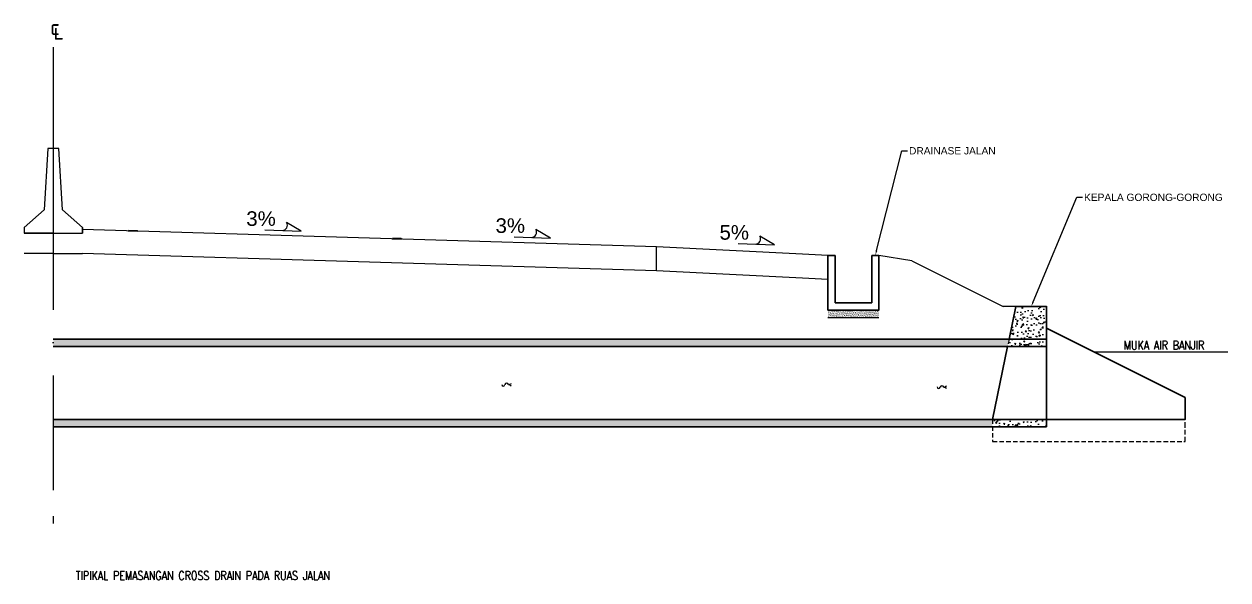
# Model space of a CAD drawing. Header units: metres. Extents: x 5841 to 11304, y 2118 to 7815.
# Drawn here: x 9654 to 11304, y 2886 to 3648 of the extents above; entities that cross this region are included whole.
import ezdxf
from ezdxf import colors
from ezdxf.entities.mleader import LeaderData, LeaderLine
from ezdxf.math import Vec2, Vec3

# ---------------------------------------------------------------- set-up
doc = ezdxf.new("R2010")
doc.units = ezdxf.units.M
doc.linetypes.add('ACAD_ISO04W100', pattern=[30, 24, -3, 0, -3])
doc.linetypes.add('DASHED2', pattern=[0.375, 0.25, -0.125])
doc.layers.add('0_Sungai', color=4, linetype='Continuous')
doc.layers.add('0_Text', color=18, linetype='Continuous', lineweight=9, true_color=0x000000)
for name, color, linetype, lineweight in [('D_Garis Arsir', 9, 'Continuous', 9), ('D_Garis Tak Tampak', 8, 'DASHED2', 9), ('D_Garis Tampak', 150, 'Continuous', 30), ('DIM200', 4, 'Continuous', 18), ('GRS-ARSIR (HATCH)', 8, 'Continuous', 9), ('Marka', 20, 'Continuous', 30)]:
    doc.layers.add(name, color=color, linetype=linetype, lineweight=lineweight)
doc.layers.add('FIN', color=1, linetype='Continuous', lineweight=9, transparency=0.25)
doc.styles.add('DIM200', font='romans_IV50.ttf', dxfattribs={"width": 0.8, "height": 500})
doc.styles.get("Standard").update_dxf_attribs({"font": 'arial.ttf'})
pattern_1 = [(50, (3555.585, 975.558), (17.931505, -1.568803), [1.875, -20.625]), (355, (3555.585, 975.558), (-3.468783, 18.804803), [1.5, -16.5]), (100.45144, (3557.08, 975.427), (14.46272, 17.236), [1.593505, -17.528553]), (46.1842, (3555.585, 980.558), (26.681033, -4.13798), [2.8125, -30.9375]), (96.63564, (3557.808, 980.213), (23.36655, 24.352965), [2.39026, -26.29284]), (351.18416, (3555.585, 980.558), (23.36655, 24.352965), [2.25, -24.75]), (21, (3558.085, 979.308), (14.922676, -10.065472), [1.875, -20.625]), (326, (3558.085, 979.308), (6.082883, 18.12875), [1.5, -16.5]), (71.45144, (3559.328, 978.469), (21.00556, 8.06328), [1.593505, -17.528553]), (37.5, (3555.585, 975.5577), (0.3039964, 8.3223463), [0, -16.3, 0, -16.75, 0, -16.5625]), (7.5, (3555.585, 975.558), (6.576738, 9.860293), [0, -9.55, 0, -15.925, 0, -6.3125]), (327.5, (3550.01, 975.558), (13.345561, -0.563872), [0, -6.25, 0, -19.5, 0, -25.875]), (317.5, (3547.51, 975.558), (14.579654, 2.502625), [0, -8.125, 0, -12.95, 0, -18.375])]

# ---------------------------------------------------------------- blocks, each defined once
blk = doc.blocks.new('SBS003')
for p, q in [((-8.81, 0), (-10, 0.69)), ((-10, -0.69), (-8.81, 0)), ((-8.05, 0), (-8.81, 0))]:
    blk.add_line(p, q)
blk.add_lwpolyline([(0, 0, 0, 1.18, 0), (-2.44, 0, 0, 0, 0), (-3.47, 0, 0, 0, 0)], format="xyseb")
for centre, radius, start, end in [((-6.84, 0.33), 1.25, 195.30695, 348.34356), ((-4.54, 0.01), 1.07, 359.61047, 176.23082)]:
    blk.add_arc(centre, radius, start, end)

msp = doc.modelspace()

# ---------------------------------------------------------------- hatches: boundary and pattern name
at = {"layer": 'D_Garis Arsir'}
h = msp.add_hatch(dxfattribs=at)
h.set_pattern_fill('AR-SAND', color=256)
h.set_pattern_definition([(37.5, (3813.7951, -832.6689), (-0.06299336, 1.92682377), [0, -1.52, 0, -1.7, 0, -1.625]), (7.5, (3813.7951, -832.669), (1.7697767, 2.8221461), [0, -0.82, 0, -1.37, 0, -0.525]), (327.5, (3812.5651, -832.6689), (3.11414186, 0.00565905), [0, -0.5, 0, -1.8, 0, -2.35]), (317.5, (3812.5651, -832.669), (3.0061266, 0.8776756), [0, -0.25, 0, -1.18, 0, -1.35])])
h.paths.add_polyline_path([(10825.8, 3256.2), (10755.8, 3256.2), (10755.8, 3246.2), (10825.8, 3246.2)])
at = {"layer": 'GRS-ARSIR (HATCH)'}
h = msp.add_hatch(dxfattribs=at)
h.set_pattern_fill('AR-CONC', color=256, scale=2.5)
h.set_pattern_definition(pattern_1)
h.paths.add_polyline_path([(11055.4, 3261.2), (11013.5, 3261.2), (11004.2, 3216.2), (11055.4, 3216.2)])
h = msp.add_hatch(dxfattribs=at)
h.set_pattern_fill('AR-CONC', color=256, scale=2.5)
h.set_pattern_definition(pattern_1)
h.paths.add_polyline_path([(11004.2, 3216.2), (9693.8, 3216.2), (9693.8, 3206.2), (11002.1, 3206.2)])
h.paths.add_polyline_path([(10981.4, 3106.2), (9693.8, 3106.2), (9693.8, 3096.2), (10981.4, 3096.2)])
h = msp.add_hatch(dxfattribs=at)
h.set_pattern_fill('AR-CONC', color=256, scale=2.5)
h.set_pattern_definition(pattern_1)
h.paths.add_polyline_path([(11055.4, 3206.2), (11055.4, 3216.2), (11004.2, 3216.2), (11002.1, 3206.2)])
h.paths.add_polyline_path([(11055.4, 3096.2), (11055.4, 3106.2), (10981.4, 3106.2), (10981.4, 3096.2)])
at = {"layer": 'Marka'}
h = msp.add_hatch(color=256, dxfattribs=at)
h.dxf.hatch_style = 1
h.paths.add_polyline_path([(10520.9, 3343.6), (10532.9, 3343), (10532.8, 3342.4), (10520.8, 3343)])
h.paths.add_polyline_path([(10158.9, 3354.4), (10170.8, 3354.1), (10170.8, 3353.5), (10158.8, 3353.8)])
h.paths.add_polyline_path([(9796.8, 3364.7), (9796.9, 3365.3), (9808.9, 3364.9), (9808.8, 3364.3)])

# ---------------------------------------------------------------- linework, layer by layer
at = {"linetype": 'ACAD_ISO04W100', "ltscale": 15}
msp.add_line((9693.8, 3616.6), (9693.8, 3009.3), dxfattribs=at)
for p, q in [((9693.8, 3361.6), (9653.8, 3361.6)), ((10520.8, 3343), (9733.8, 3366.6)), ((10720.8, 3333), (10520.8, 3343)), ((10520.8, 3310), (10520.8, 3343)), ((9693.8, 3333.6), (9653.8, 3333.6)), ((9693.8, 3333.6), (9733.8, 3333.6)), ((10520.8, 3310), (9733.8, 3333.6)), ((10755.8, 3331.2), (10720.8, 3333)), ((10870.8, 3323.7), (10825.8, 3331.2)), ((10720.8, 3300), (10520.8, 3310)), ((10755.8, 3298.2), (10720.8, 3300))]:
    msp.add_line(p, q)
for points in [[(9733.8, 3369.6), (9733.8, 3361.6), (9733.8, 3369.6), (9706.3, 3393.6), (9701.3, 3477.6), (9693.8, 3477.6), (9686.3, 3477.6), (9681.3, 3393.6), (9653.8, 3369.6), (9653.8, 3361.6), (9733.8, 3361.6)], [(10033.9, 3364.6), (10013.8, 3376.2)], [(10375.6, 3355), (10355.5, 3366.6)], [(9983.9, 3366.1), (10033.9, 3364.6)], [(10325.7, 3356.5), (10375.6, 3355)], [(10682.6, 3345.8), (10662.4, 3357.4)], [(10632.6, 3347.3), (10682.6, 3345.8)]]:
    msp.add_lwpolyline(points)
for centre in [(10007.7, 3372.5), (10349.4, 3362.9), (10656.4, 3353.7)]:
    msp.add_arc(centre, 7.11, 268.2816, 31.7184)
at = {"layer": '0_Sungai'}
msp.add_line((11119.8, 3199), (11304.1, 3199), dxfattribs=at)
at = {"layer": 'D_Garis Arsir'}
msp.add_lwpolyline([(10755.8, 3246.2), (10825.8, 3246.2)], dxfattribs=at)
at = {"layer": 'D_Garis Tak Tampak', "ltscale": 25}
msp.add_line((11004.2, 3216.2), (11002.1, 3206.2), dxfattribs=at)
msp.add_lwpolyline([(10981.4, 3106.3), (10981.4, 3076.2), (11245.4, 3076.2), (11245.4, 3076.2), (11245.4, 3096.2), (11245.4, 3106.2)], dxfattribs=at)
at = {"layer": 'D_Garis Tampak'}
for p, q in [((10755.8, 3331.2), (10765.8, 3331.2)), ((10815.8, 3331.2), (10825.8, 3331.2)), ((11013.5, 3261.2), (11004.2, 3216.2)), ((11055.5, 3261.2), (11013.5, 3261.2)), ((11055.4, 3216.2), (11055.4, 3261.2)), ((11245.4, 3136.2), (11055.4, 3231.2)), ((11055.4, 3216.2), (9693.8, 3216.2)), ((11055.4, 3206.2), (9693.8, 3206.2)), ((11002.1, 3206.2), (10981.4, 3106.2)), ((11055.4, 3096.2), (11055.4, 3216.2)), ((11245.4, 3106.2), (11245.4, 3136.2)), ((11055.4, 3106.2), (9693.8, 3106.2)), ((11055.4, 3106.2), (11245.4, 3106.2)), ((11055.4, 3096.2), (9693.8, 3096.2)), ((11055.4, 3096.2), (10981.4, 3096.2))]:
    msp.add_line(p, q, dxfattribs=at)
for points in [[(10755.8, 3331.2), (10755.8, 3256.2), (10825.8, 3256.2), (10825.8, 3331.2)], [(10765.8, 3331.2), (10765.8, 3266.2), (10815.8, 3266.2), (10815.8, 3331.2)]]:
    msp.add_lwpolyline(points, dxfattribs=at)
at = {"layer": 'FIN'}
for p in [(10870.8, 3323.7), (11013.5, 3261.2)]:
    msp.add_line(p, (10995.8, 3261.2), dxfattribs=at)
at = {"layer": 'GRS-ARSIR (HATCH)'}
for p, q in [((9693.8, 3083.7), (9693.8, 3073.7)), ((9693.8, 2973.7), (9693.8, 2963.7))]:
    msp.add_line(p, q, dxfattribs=at)
at = {"layer": 'Marka'}
for points in [[(9796.9, 3365.3), (9808.9, 3364.9), (9808.8, 3364.3), (9796.8, 3364.7)], [(10158.9, 3354.4), (10170.8, 3354.1), (10170.8, 3353.5), (10158.8, 3353.8)]]:
    msp.add_lwpolyline(points, close=True, dxfattribs=at)

# ---------------------------------------------------------------- block references
at = {"layer": 'D_Garis Arsir', "xscale": 2, "yscale": 2, "zscale": 2, "rotation": 178.5608654029}
for p in [(10301.7, 3154.4, 32), (10898.5, 3151, 32)]:
    msp.add_blockref('SBS003', p, dxfattribs=at)

# ---------------------------------------------------------------- texts
at = {"attachment_point": 1}
for s, width, insert, char_height in [('\\pxqc;℄', 40.288, (9676.3, 3654.4), 25), ('3%', 25.424, (9958.5, 3391.6), 20), ('3%', 25.424, (10300.2, 3382), 20), ('5%', 25.424, (10607.2, 3372.7), 20)]:
    msp.add_mtext_dynamic_manual_height_columns(s, width=width, gutter_width=1.25, heights=[0], dxfattribs=dict(at, insert=insert, char_height=char_height))
at = {"layer": '0_Text', "extrusion": (0.000851762, -0.002139, 0.999997), "insert": (9898.9, 2892.2, -80.1), "char_height": 11.93, "width": 587.51, "attachment_point": 5, "text_direction": (1, 1e-06, -0.000852), "style": 'DIM200'}
msp.add_mtext('\\A1;TIPIKAL PEMASANGAN CROSS DRAIN PADA RUAS JALAN', dxfattribs=at)
at = {"layer": 'DIM200', "extrusion": (0.000851762, -0.002139, 0.999997), "insert": (11216.6, 3208, 32), "char_height": 11.93, "width": 178.037, "attachment_point": 5, "text_direction": (1, 1e-06, -0.000852), "style": 'DIM200'}
msp.add_mtext('\\A1;MUKA AIR BANJIR', dxfattribs=at)

# ---------------------------------------------------------------- leaders
at = {"layer": 'DIM200', "lineweight": 9}
ml = msp.add_multileader_mtext('Standard', dxfattribs=at)
ml.set_content('DRAINASE JALAN', color=256)
ml.set_leader_properties()
ml.build(insert=Vec2(0, 0))
ml.multileader.update_dxf_attribs({"arrow_head_size": 7})
ctx = ml.context
ctx.base_point, ctx.char_height, ctx.arrow_head_size, ctx.plane_origin = Vec3(10865, 3474.6), 10, 7, Vec3(10794.7, 3325)
notes = []
notes.append((ctx, [(0, (1, 1, 0), (10857, 3474.6), (1, 0), 8, [(0, [(10820.8, 3331.2)], 0, [])])]))
ctx.mtext.insert, ctx.mtext.flow_direction = Vec3(10867, 3479.6), 5
ml = msp.add_multileader_mtext('Standard', dxfattribs=at)
ml.set_content('KEPALA GORONG-GORONG', color=256)
ml.set_leader_properties()
ml.build(insert=Vec2(0, 0))
ml.multileader.update_dxf_attribs({"arrow_head_size": 7})
ctx = ml.context
ctx.base_point, ctx.char_height, ctx.arrow_head_size, ctx.plane_origin = Vec3(11104.9, 3410.8), 10, 7, Vec3(11034.5, 3261.2)
notes.append((ctx, [(0, (1, 1, 0), (11096.9, 3410.8), (1, 0), 8, [(0, [(11034.5, 3261.2)], 0, [])])]))
ctx.mtext.insert, ctx.mtext.flow_direction = Vec3(11106.9, 3415.8), 5
for ctx, leaders in notes:
    for number, flags, end, landing, length, lines in leaders:
        leader = LeaderData()
        leader.index, (leader.has_last_leader_line, leader.has_dogleg_vector, leader.attachment_direction) = number, flags
        leader.last_leader_point, leader.dogleg_vector, leader.dogleg_length = Vec3(end), Vec3(landing), length
        for number, points, colour, breaks in lines:
            line = LeaderLine()
            line.index, line.vertices, line.color, line.breaks = number, Vec3.list(points), colors.encode_raw_color(colour), breaks
            leader.lines.append(line)
        ctx.leaders.append(leader)

doc.saveas('drawing.dxf')
